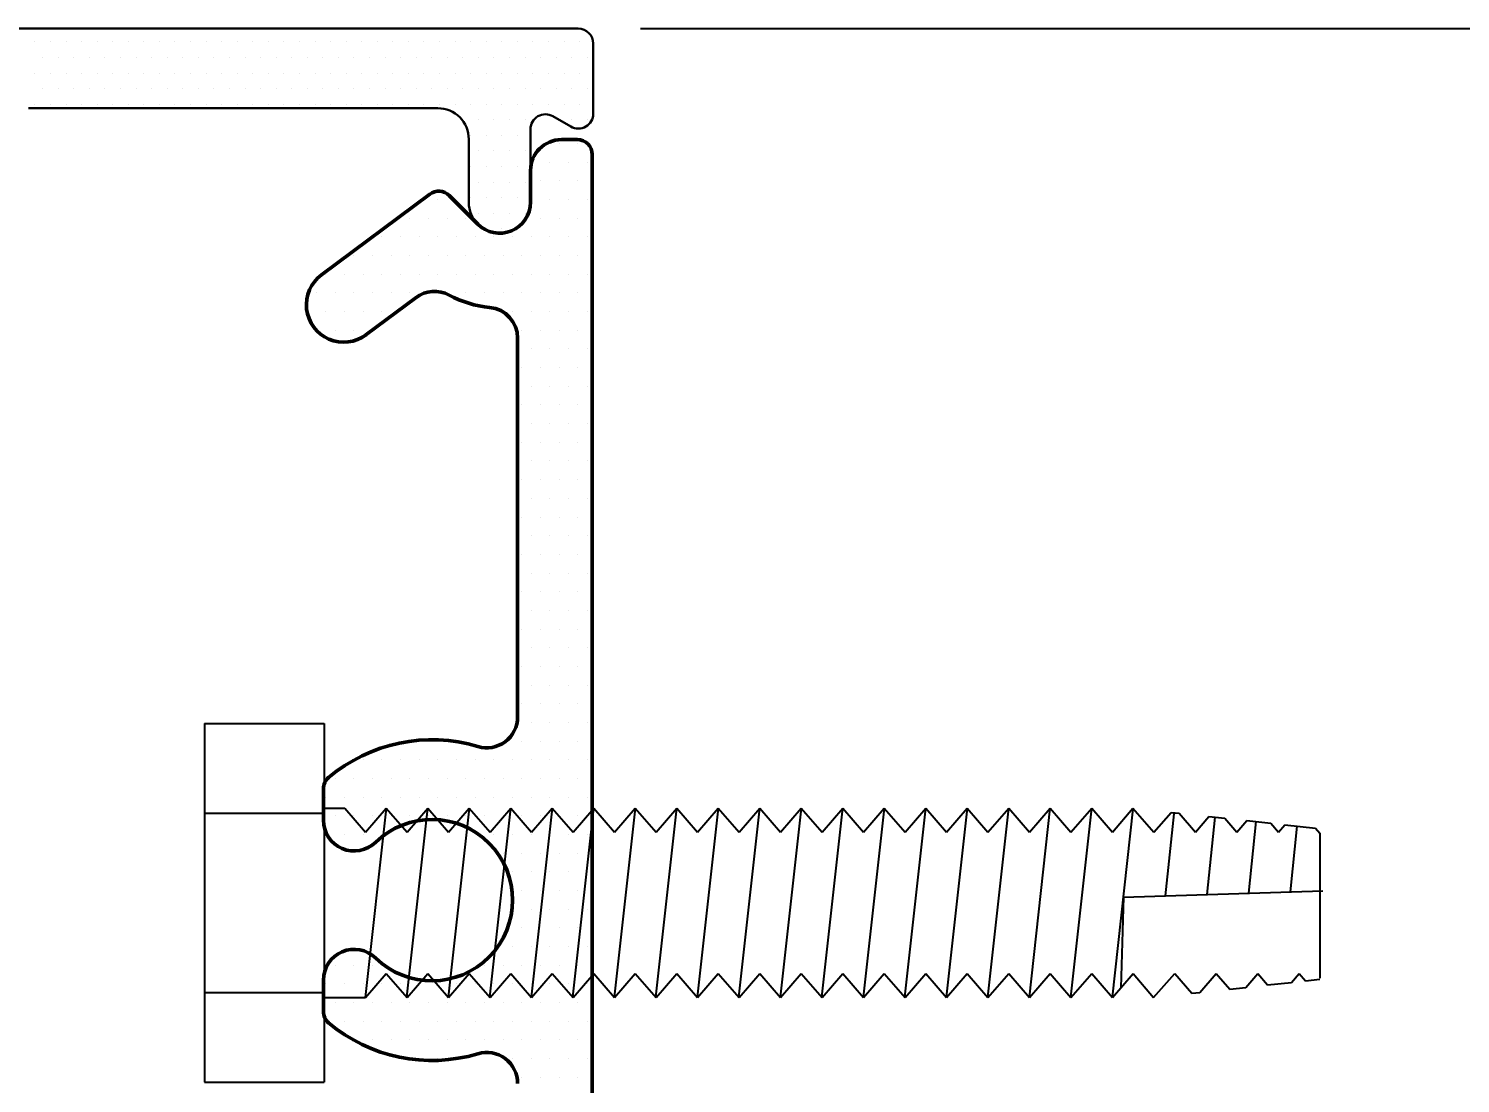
# Model space of a CAD drawing. Header units: inches. Extents: x 3.8 to 36.3, y 0.9 to 43.6.
# Drawn here: x 28.063 to 29.501, y 10.918 to 11.977 of the extents above; entities that cross this region are included whole.
import ezdxf

# ---------------------------------------------------------------- set-up
doc = ezdxf.new("R2010")
doc.units = ezdxf.units.IN
doc.header["$MEASUREMENT"] = 0
for name, color, linetype in [('R-ANNO-DIMS', 3, 'Continuous'), ('R-SWTS-DET1', 1, 'Continuous'), ('R-SWTS-PAT1', 5, 'Continuous')]:
    doc.layers.add(name, color=color, linetype=linetype)
doc.styles.add('SWTSTEXT', font='romans.shx')
doc.dimstyles.new('SWTSARCH', dxfattribs={"dimtxt": 0.25, "dimasz": 0.25, "dimexe": 0.179688, "dimexo": 0.0625, "dimgap": 0.125, "dimtad": 1, "dimtih": 1, "dimtoh": 1, "dimdec": 4, "dimzin": 4, "dimdsep": 46, "dimlunit": 4, "dimtxsty": 'SWTSTEXT', "dimcen": 0.1875, "dimdle": 0.179688, "dimclrd": 256, "dimclre": 256, "dimclrt": 256, "dimadec": 0, "dimazin": 1, "dimtfac": 1, "dimtdec": 4, "dimtofl": 0, "dimtmove": 0, "dimatfit": 3, "dimfxl": 0, "dimfrac": 2, "dimtolj": 1, "dimtzin": 4, "dimlwd": -1, "dimlwe": -1, "dimarcsym": 0})

# ---------------------------------------------------------------- blocks, each defined once
blk = doc.blocks.new('*D17')
at = {"layer": 'Defpoints', "color": 0}
for p in [(28.615, 11.9771), (30.3706, 11.9771), (28.615, 7.4771)]:
    blk.add_point(p, dxfattribs=at)
at = {"layer": 'R-ANNO-DIMS'}
for p, q in [((28.6775, 11.9771), (30.5503, 11.9771)), ((30.3706, 11.7271), (30.3706, 10.0425)), ((30.3706, 7.7271), (30.3706, 9.4116)), ((28.6775, 7.4771), (30.5503, 7.4771))]:
    blk.add_line(p, q, dxfattribs=at)
for points in [[(30.3289, 11.7271), (30.4122, 11.7271), (30.3706, 11.9771)], [(30.3289, 7.7271), (30.4122, 7.7271), (30.3706, 7.4771)]]:
    blk.add_solid(points, dxfattribs=at)
at = {"layer": 'R-ANNO-DIMS', "insert": (30.3706, 9.7271), "char_height": 0.25, "attachment_point": 5, "style": 'SWTSTEXT'}
blk.add_mtext('\\A1;4 1/2"', dxfattribs=at)

msp = doc.modelspace()

# ---------------------------------------------------------------- linework, layer by layer
at = {"layer": 'R-SWTS-DET1', "lineweight": 30}
for p, q in [((28.61501, 11.97707), (26.64505, 11.97707)), ((28.63001, 11.89168), (28.63001, 11.96207)), ((28.06304, 11.89714), (28.47401, 11.89715)), ((28.56701, 11.8027), (28.56701, 11.87609)), ((28.58951, 11.88908), (28.60751, 11.87869)), ((28.50501, 11.86615), (28.50501, 11.8027))]:
    msp.add_line(p, q, dxfattribs=at)
at = {"layer": 'R-SWTS-DET1', "lineweight": 50}
for p, q in [((28.59801, 11.86566), (28.61401, 11.86566)), ((28.62901, 11.85066), (28.62901, 9.7423)), ((28.56701, 11.8027), (28.56701, 11.83466)), ((28.35702, 11.72989), (28.46581, 11.81091)), ((28.48538, 11.80949), (28.51409, 11.78078)), ((28.45206, 11.70719), (28.40181, 11.66975)), ((28.55401, 11.28602), (28.55401, 11.66632)), ((28.35898, 11.18244), (28.35898, 11.21378)), ((28.35898, 10.99036), (28.35898, 11.0217))]:
    msp.add_line(p, q, dxfattribs=at)
at = {"layer": 'R-SWTS-DET1'}
for p, q in [((28.23972, 11.27954), (28.23972, 10.91927)), ((28.23972, 11.27954), (28.35972, 11.27954)), ((28.35972, 11.27954), (28.35972, 10.91927)), ((28.23972, 11.18947), (28.35972, 11.18947)), ((28.35972, 11.19441), (28.38055, 11.19441)), ((28.38055, 11.19441), (28.40139, 11.17041)), ((28.40128, 11.00441), (28.42232, 11.19429)), ((28.40139, 11.17041), (28.42222, 11.19441)), ((28.42222, 11.19441), (28.44305, 11.17041)), ((28.44296, 11.00452), (28.46399, 11.19429)), ((28.44305, 11.17041), (28.46389, 11.19441)), ((28.46389, 11.19441), (28.48472, 11.17041)), ((28.48462, 11.00452), (28.50565, 11.19429)), ((28.48472, 11.17041), (28.50555, 11.19441)), ((28.50555, 11.19441), (28.52639, 11.17041)), ((28.52629, 11.00452), (28.54732, 11.19429)), ((28.52639, 11.17041), (28.54722, 11.19441)), ((28.54722, 11.19441), (28.56806, 11.17041)), ((28.56796, 11.00452), (28.58899, 11.19429)), ((28.56806, 11.17041), (28.58889, 11.19441)), ((28.58889, 11.19441), (28.60972, 11.17041)), ((28.60962, 11.00452), (28.63065, 11.19429)), ((28.60972, 11.17041), (28.63056, 11.19441)), ((28.63056, 11.19441), (28.65139, 11.17041)), ((28.65129, 11.00452), (28.67232, 11.19429)), ((28.65139, 11.17041), (28.67222, 11.19441)), ((28.67222, 11.19441), (28.69306, 11.17041)), ((28.69296, 11.00452), (28.71399, 11.19429)), ((28.69306, 11.17041), (28.71389, 11.19441)), ((28.71389, 11.19441), (28.73472, 11.17041)), ((28.73462, 11.00452), (28.75565, 11.19429)), ((28.73472, 11.17041), (28.75556, 11.19441)), ((28.75556, 11.19441), (28.77639, 11.17041)), ((28.77629, 11.00452), (28.79732, 11.19429)), ((28.77639, 11.17041), (28.79722, 11.19441)), ((28.79722, 11.19441), (28.81806, 11.17041)), ((28.81796, 11.00452), (28.83899, 11.19429)), ((28.81806, 11.17041), (28.83889, 11.19441)), ((28.83889, 11.19441), (28.85972, 11.17041)), ((28.85963, 11.00452), (28.88066, 11.19429)), ((28.85972, 11.17041), (28.88056, 11.19441)), ((28.88056, 11.19441), (28.90139, 11.17041)), ((28.90129, 11.00452), (28.92232, 11.19429)), ((28.90139, 11.17041), (28.92222, 11.19441)), ((28.92222, 11.19441), (28.94306, 11.17041)), ((28.94296, 11.00452), (28.96399, 11.19429)), ((28.94306, 11.17041), (28.96389, 11.19441)), ((28.96389, 11.19441), (28.98473, 11.17041)), ((28.98463, 11.00452), (29.00566, 11.19429)), ((28.98473, 11.17041), (29.00556, 11.19441)), ((29.00556, 11.19441), (29.02639, 11.17041)), ((29.02629, 11.00452), (29.04732, 11.19429)), ((29.02639, 11.17041), (29.04723, 11.19441)), ((29.04723, 11.19441), (29.06806, 11.17041)), ((29.06796, 11.00452), (29.08899, 11.19429)), ((29.06806, 11.17041), (29.08889, 11.19441)), ((29.08889, 11.19441), (29.10973, 11.17041)), ((29.10963, 11.00452), (29.13066, 11.19429)), ((29.10973, 11.17041), (29.13056, 11.19441)), ((29.13056, 11.19441), (29.15139, 11.17041)), ((29.15129, 11.00452), (29.17227, 11.19379)), ((29.15139, 11.17041), (29.17172, 11.19441)), ((29.17172, 11.19441), (29.19306, 11.17041)), ((29.19306, 11.17041), (29.21025, 11.19021)), ((29.20455, 11.10628), (29.21339, 11.18886)), ((29.21025, 11.19021), (29.2183, 11.18933)), ((29.2183, 11.18933), (29.23473, 11.17041)), ((29.23473, 11.17041), (29.24831, 11.18606)), ((29.24637, 11.10763), (29.25467, 11.18536)), ((29.24831, 11.18606), (29.26433, 11.18431)), ((29.26433, 11.18431), (29.27639, 11.17041)), ((29.27639, 11.17041), (29.28637, 11.1819)), ((29.28637, 11.1819), (29.31035, 11.17929)), ((29.28819, 11.10899), (29.29583, 11.18087)), ((29.31035, 11.17929), (29.31806, 11.17041)), ((29.31806, 11.17041), (29.32444, 11.17775)), ((29.32444, 11.17775), (29.35541, 11.17438)), ((29.33, 11.11034), (29.337, 11.17638)), ((29.35541, 11.17438), (29.35972, 11.16941)), ((29.35972, 11.16941), (29.35972, 11.02364)), ((29.16247, 11.10492), (29.15969, 11.01396)), ((29.16247, 11.10492), (29.36247, 11.11139)), ((28.40139, 11.00441), (28.42222, 11.02841)), ((28.42222, 11.02841), (28.44305, 11.00441)), ((28.44305, 11.00441), (28.46389, 11.02841)), ((28.46389, 11.02841), (28.48472, 11.00441)), ((28.48472, 11.00441), (28.50555, 11.02841)), ((28.50555, 11.02841), (28.52639, 11.00441)), ((28.52639, 11.00441), (28.54722, 11.02841)), ((28.54722, 11.02841), (28.56806, 11.00441)), ((28.56806, 11.00441), (28.58889, 11.02841)), ((28.58889, 11.02841), (28.60972, 11.00441)), ((28.60972, 11.00441), (28.63056, 11.02841)), ((28.63056, 11.02841), (28.65139, 11.00441)), ((28.65139, 11.00441), (28.67222, 11.02841)), ((28.67222, 11.02841), (28.69306, 11.00441)), ((28.69306, 11.00441), (28.71389, 11.02841)), ((28.71389, 11.02841), (28.73472, 11.00441)), ((28.73472, 11.00441), (28.75556, 11.02841)), ((28.75556, 11.02841), (28.77639, 11.00441)), ((28.77639, 11.00441), (28.79722, 11.02841)), ((28.79722, 11.02841), (28.81806, 11.00441)), ((28.81806, 11.00441), (28.83889, 11.02841)), ((28.83889, 11.02841), (28.85972, 11.00441)), ((28.85972, 11.00441), (28.88056, 11.02841)), ((28.88056, 11.02841), (28.90139, 11.00441)), ((28.90139, 11.00441), (28.92222, 11.02841)), ((28.92222, 11.02841), (28.94306, 11.00441)), ((28.94306, 11.00441), (28.96389, 11.02841)), ((28.96389, 11.02841), (28.98473, 11.00441)), ((28.98473, 11.00441), (29.00556, 11.02841)), ((29.00556, 11.02841), (29.02639, 11.00441)), ((29.02639, 11.00441), (29.04723, 11.02841)), ((29.04723, 11.02841), (29.06806, 11.00441)), ((29.06806, 11.00441), (29.08889, 11.02841)), ((29.08889, 11.02841), (29.10973, 11.00441)), ((29.10973, 11.00441), (29.13056, 11.02841)), ((29.13056, 11.02841), (29.15139, 11.00441)), ((29.15139, 11.00441), (29.17223, 11.02841)), ((29.17223, 11.02841), (29.19255, 11.00441)), ((29.19255, 11.00441), (29.21389, 11.02841)), ((29.21389, 11.02841), (29.23108, 11.00861)), ((29.23914, 11.00949), (29.25556, 11.02841)), ((29.25556, 11.02841), (29.26914, 11.01276)), ((29.28516, 11.01451), (29.29723, 11.02841)), ((29.29723, 11.02841), (29.30721, 11.01691)), ((29.33118, 11.01952), (29.33889, 11.02841)), ((29.33889, 11.02841), (29.34527, 11.02106)), ((29.26914, 11.01276), (29.28516, 11.01451)), ((29.30721, 11.01691), (29.33118, 11.01952)), ((29.34527, 11.02106), (29.35972, 11.02264)), ((28.23972, 11.00934), (28.35972, 11.00934)), ((28.35972, 11.00441), (28.40139, 11.00441)), ((29.23108, 11.00861), (29.23914, 11.00949)), ((28.23972, 10.91927), (28.35972, 10.91927))]:
    msp.add_line(p, q, dxfattribs=at)
at = {"layer": 'R-SWTS-DET1', "lineweight": 30}
for centre, radius, start, end in [((28.61501, 11.96207), 0.015, 0, 90), ((28.47401, 11.86615), 0.031, 0, 90.00035), ((28.58201, 11.87609), 0.015, 60, 180), ((28.61501, 11.89168), 0.015, 240, 360), ((28.53601, 11.8027), 0.031, 180, 0)]:
    msp.add_arc(centre, radius, start, end, dxfattribs=at)
at = {"layer": 'R-SWTS-DET1', "lineweight": 50}
for centre, radius, start, end in [((28.59808, 11.83459), 0.03107, 90.12822, 179.87178), ((28.61401, 11.85066), 0.015, 0, 90), ((28.47477, 11.79888), 0.015, 45, 126.67633), ((28.53601, 11.8027), 0.031, 225, 0), ((28.37941, 11.69982), 0.0375, 126.66424, 306.68843), ((28.47058, 11.68233), 0.031, 61.47363, 126.68843), ((28.53601, 11.8027), 0.106, 241.47363, 264.55498), ((28.52301, 11.66632), 0.031, 360, 84.55498), ((28.52301, 11.28602), 0.031, 253.34504, 0), ((28.46798, 11.10207), 0.161, 73.34504, 130.07843), ((28.37398, 11.21378), 0.015, 130.07843, 180), ((28.38998, 11.18244), 0.031, 180, 314.14117), ((28.46798, 11.10207), 0.081, 225.85883, 134.14117), ((28.38998, 11.0217), 0.031, 45.85883, 180), ((28.37398, 10.99036), 0.015, 180, 229.92157), ((28.46798, 11.10207), 0.161, 229.92157, 286.65496), ((28.52301, 10.91813), 0.031, 0, 106.65496)]:
    msp.add_arc(centre, radius, start, end, dxfattribs=at)
at = {"layer": 'R-SWTS-PAT1'}
for p, q in [((28.06939, 11.96371), (28.06939, 11.96371)), ((28.08501, 11.96371), (28.08501, 11.96371)), ((28.10064, 11.96371), (28.10064, 11.96371)), ((28.11626, 11.96371), (28.11626, 11.96371)), ((28.13189, 11.96371), (28.13189, 11.96371)), ((28.14751, 11.96371), (28.14751, 11.96371)), ((28.16314, 11.96371), (28.16314, 11.96371)), ((28.17876, 11.96371), (28.17876, 11.96371)), ((28.19439, 11.96371), (28.19439, 11.96371)), ((28.21001, 11.96371), (28.21001, 11.96371)), ((28.22564, 11.96371), (28.22564, 11.96371)), ((28.24126, 11.96371), (28.24126, 11.96371)), ((28.25689, 11.96371), (28.25689, 11.96371)), ((28.27251, 11.96371), (28.27251, 11.96371)), ((28.28814, 11.96371), (28.28814, 11.96371)), ((28.30376, 11.96371), (28.30376, 11.96371)), ((28.31939, 11.96371), (28.31939, 11.96371)), ((28.33501, 11.96371), (28.33501, 11.96371)), ((28.35064, 11.96371), (28.35064, 11.96371)), ((28.36626, 11.96371), (28.36626, 11.96371)), ((28.38189, 11.96371), (28.38189, 11.96371)), ((28.39751, 11.96371), (28.39751, 11.96371)), ((28.41314, 11.96371), (28.41314, 11.96371)), ((28.42876, 11.96371), (28.42876, 11.96371)), ((28.44439, 11.96371), (28.44439, 11.96371)), ((28.46001, 11.96371), (28.46001, 11.96371)), ((28.47564, 11.96371), (28.47564, 11.96371)), ((28.49126, 11.96371), (28.49126, 11.96371)), ((28.50689, 11.96371), (28.50689, 11.96371)), ((28.52251, 11.96371), (28.52251, 11.96371)), ((28.53814, 11.96371), (28.53814, 11.96371)), ((28.55376, 11.96371), (28.55376, 11.96371)), ((28.56939, 11.96371), (28.56939, 11.96371)), ((28.58501, 11.96371), (28.58501, 11.96371)), ((28.60064, 11.96371), (28.60064, 11.96371)), ((28.61626, 11.96371), (28.61626, 11.96371)), ((28.0772, 11.94808), (28.0772, 11.94808)), ((28.09282, 11.94808), (28.09282, 11.94808)), ((28.10845, 11.94808), (28.10845, 11.94808)), ((28.12407, 11.94808), (28.12407, 11.94808)), ((28.1397, 11.94808), (28.1397, 11.94808)), ((28.15532, 11.94808), (28.15532, 11.94808)), ((28.17095, 11.94808), (28.17095, 11.94808)), ((28.18657, 11.94808), (28.18657, 11.94808)), ((28.2022, 11.94808), (28.2022, 11.94808)), ((28.21782, 11.94808), (28.21782, 11.94808)), ((28.23345, 11.94808), (28.23345, 11.94808)), ((28.24907, 11.94808), (28.24907, 11.94808)), ((28.2647, 11.94808), (28.2647, 11.94808)), ((28.28032, 11.94808), (28.28032, 11.94808)), ((28.29595, 11.94808), (28.29595, 11.94808)), ((28.31157, 11.94808), (28.31157, 11.94808)), ((28.3272, 11.94808), (28.3272, 11.94808)), ((28.34282, 11.94808), (28.34282, 11.94808)), ((28.35845, 11.94808), (28.35845, 11.94808)), ((28.37407, 11.94808), (28.37407, 11.94808)), ((28.3897, 11.94808), (28.3897, 11.94808)), ((28.40532, 11.94808), (28.40532, 11.94808)), ((28.42095, 11.94808), (28.42095, 11.94808)), ((28.43657, 11.94808), (28.43657, 11.94808)), ((28.4522, 11.94808), (28.4522, 11.94808)), ((28.46782, 11.94808), (28.46782, 11.94808)), ((28.48345, 11.94808), (28.48345, 11.94808)), ((28.49907, 11.94808), (28.49907, 11.94808)), ((28.5147, 11.94808), (28.5147, 11.94808)), ((28.53032, 11.94808), (28.53032, 11.94808)), ((28.54595, 11.94808), (28.54595, 11.94808)), ((28.56157, 11.94808), (28.56157, 11.94808)), ((28.5772, 11.94808), (28.5772, 11.94808)), ((28.59282, 11.94808), (28.59282, 11.94808)), ((28.60845, 11.94808), (28.60845, 11.94808)), ((28.62407, 11.94808), (28.62407, 11.94808)), ((28.06939, 11.93246), (28.06939, 11.93246)), ((28.08501, 11.93246), (28.08501, 11.93246)), ((28.10064, 11.93246), (28.10064, 11.93246)), ((28.11626, 11.93246), (28.11626, 11.93246)), ((28.13189, 11.93246), (28.13189, 11.93246)), ((28.14751, 11.93246), (28.14751, 11.93246)), ((28.16314, 11.93246), (28.16314, 11.93246)), ((28.17876, 11.93246), (28.17876, 11.93246)), ((28.19439, 11.93246), (28.19439, 11.93246)), ((28.21001, 11.93246), (28.21001, 11.93246)), ((28.22564, 11.93246), (28.22564, 11.93246)), ((28.24126, 11.93246), (28.24126, 11.93246)), ((28.25689, 11.93246), (28.25689, 11.93246)), ((28.27251, 11.93246), (28.27251, 11.93246)), ((28.28814, 11.93246), (28.28814, 11.93246)), ((28.30376, 11.93246), (28.30376, 11.93246)), ((28.31939, 11.93246), (28.31939, 11.93246)), ((28.33501, 11.93246), (28.33501, 11.93246)), ((28.35064, 11.93246), (28.35064, 11.93246)), ((28.36626, 11.93246), (28.36626, 11.93246)), ((28.38189, 11.93246), (28.38189, 11.93246)), ((28.39751, 11.93246), (28.39751, 11.93246)), ((28.41314, 11.93246), (28.41314, 11.93246)), ((28.42876, 11.93246), (28.42876, 11.93246)), ((28.44439, 11.93246), (28.44439, 11.93246)), ((28.46001, 11.93246), (28.46001, 11.93246)), ((28.47564, 11.93246), (28.47564, 11.93246)), ((28.49126, 11.93246), (28.49126, 11.93246)), ((28.50689, 11.93246), (28.50689, 11.93246)), ((28.52251, 11.93246), (28.52251, 11.93246)), ((28.53814, 11.93246), (28.53814, 11.93246)), ((28.55376, 11.93246), (28.55376, 11.93246)), ((28.56939, 11.93246), (28.56939, 11.93246)), ((28.58501, 11.93246), (28.58501, 11.93246)), ((28.60064, 11.93246), (28.60064, 11.93246)), ((28.61626, 11.93246), (28.61626, 11.93246)), ((28.0772, 11.91683), (28.0772, 11.91683)), ((28.09282, 11.91683), (28.09282, 11.91683)), ((28.10845, 11.91683), (28.10845, 11.91683)), ((28.12407, 11.91683), (28.12407, 11.91683)), ((28.1397, 11.91683), (28.1397, 11.91683)), ((28.15532, 11.91683), (28.15532, 11.91683)), ((28.17095, 11.91683), (28.17095, 11.91683)), ((28.18657, 11.91683), (28.18657, 11.91683)), ((28.2022, 11.91683), (28.2022, 11.91683)), ((28.21782, 11.91683), (28.21782, 11.91683)), ((28.23345, 11.91683), (28.23345, 11.91683)), ((28.24907, 11.91683), (28.24907, 11.91683)), ((28.2647, 11.91683), (28.2647, 11.91683)), ((28.28032, 11.91683), (28.28032, 11.91683)), ((28.29595, 11.91683), (28.29595, 11.91683)), ((28.31157, 11.91683), (28.31157, 11.91683)), ((28.3272, 11.91683), (28.3272, 11.91683)), ((28.34282, 11.91683), (28.34282, 11.91683)), ((28.35845, 11.91683), (28.35845, 11.91683)), ((28.37407, 11.91683), (28.37407, 11.91683)), ((28.3897, 11.91683), (28.3897, 11.91683)), ((28.40532, 11.91683), (28.40532, 11.91683)), ((28.42095, 11.91683), (28.42095, 11.91683)), ((28.43657, 11.91683), (28.43657, 11.91683)), ((28.4522, 11.91683), (28.4522, 11.91683)), ((28.46782, 11.91683), (28.46782, 11.91683)), ((28.48345, 11.91683), (28.48345, 11.91683)), ((28.49907, 11.91683), (28.49907, 11.91683)), ((28.5147, 11.91683), (28.5147, 11.91683)), ((28.53032, 11.91683), (28.53032, 11.91683)), ((28.54595, 11.91683), (28.54595, 11.91683)), ((28.56157, 11.91683), (28.56157, 11.91683)), ((28.5772, 11.91683), (28.5772, 11.91683)), ((28.59282, 11.91683), (28.59282, 11.91683)), ((28.60845, 11.91683), (28.60845, 11.91683)), ((28.62407, 11.91683), (28.62407, 11.91683)), ((28.06939, 11.90121), (28.06939, 11.90121)), ((28.08501, 11.90121), (28.08501, 11.90121)), ((28.10064, 11.90121), (28.10064, 11.90121)), ((28.11626, 11.90121), (28.11626, 11.90121)), ((28.13189, 11.90121), (28.13189, 11.90121)), ((28.14751, 11.90121), (28.14751, 11.90121)), ((28.16314, 11.90121), (28.16314, 11.90121)), ((28.17876, 11.90121), (28.17876, 11.90121)), ((28.19439, 11.90121), (28.19439, 11.90121)), ((28.21001, 11.90121), (28.21001, 11.90121)), ((28.22564, 11.90121), (28.22564, 11.90121)), ((28.24126, 11.90121), (28.24126, 11.90121)), ((28.25689, 11.90121), (28.25689, 11.90121)), ((28.27251, 11.90121), (28.27251, 11.90121)), ((28.28814, 11.90121), (28.28814, 11.90121)), ((28.30376, 11.90121), (28.30376, 11.90121)), ((28.31939, 11.90121), (28.31939, 11.90121)), ((28.33501, 11.90121), (28.33501, 11.90121)), ((28.35064, 11.90121), (28.35064, 11.90121)), ((28.36626, 11.90121), (28.36626, 11.90121)), ((28.38189, 11.90121), (28.38189, 11.90121)), ((28.39751, 11.90121), (28.39751, 11.90121)), ((28.41314, 11.90121), (28.41314, 11.90121)), ((28.42876, 11.90121), (28.42876, 11.90121)), ((28.44439, 11.90121), (28.44439, 11.90121)), ((28.46001, 11.90121), (28.46001, 11.90121)), ((28.47564, 11.90121), (28.47564, 11.90121)), ((28.49126, 11.90121), (28.49126, 11.90121)), ((28.50689, 11.90121), (28.50689, 11.90121)), ((28.52251, 11.90121), (28.52251, 11.90121)), ((28.53814, 11.90121), (28.53814, 11.90121)), ((28.55376, 11.90121), (28.55376, 11.90121)), ((28.56939, 11.90121), (28.56939, 11.90121)), ((28.58501, 11.90121), (28.58501, 11.90121)), ((28.60064, 11.90121), (28.60064, 11.90121)), ((28.61626, 11.90121), (28.61626, 11.90121)), ((28.49907, 11.88558), (28.49907, 11.88558)), ((28.5147, 11.88558), (28.5147, 11.88558)), ((28.53032, 11.88558), (28.53032, 11.88558)), ((28.54595, 11.88558), (28.54595, 11.88558)), ((28.56157, 11.88558), (28.56157, 11.88558)), ((28.60845, 11.88558), (28.60845, 11.88558)), ((28.62407, 11.88558), (28.62407, 11.88558)), ((28.50689, 11.86996), (28.50689, 11.86996)), ((28.52251, 11.86996), (28.52251, 11.86996)), ((28.53814, 11.86996), (28.53814, 11.86996)), ((28.55376, 11.86996), (28.55376, 11.86996)), ((28.59572, 11.86174), (28.59572, 11.86174)), ((28.61447, 11.86174), (28.61447, 11.86174)), ((28.5147, 11.85433), (28.5147, 11.85433)), ((28.53032, 11.85433), (28.53032, 11.85433)), ((28.54595, 11.85433), (28.54595, 11.85433)), ((28.56157, 11.85433), (28.56157, 11.85433)), ((28.50689, 11.83871), (28.50689, 11.83871)), ((28.52251, 11.83871), (28.52251, 11.83871)), ((28.53814, 11.83871), (28.53814, 11.83871)), ((28.55376, 11.83871), (28.55376, 11.83871)), ((28.58634, 11.84299), (28.58634, 11.84299)), ((28.60509, 11.84299), (28.60509, 11.84299)), ((28.62384, 11.84299), (28.62384, 11.84299)), ((28.5147, 11.82308), (28.5147, 11.82308)), ((28.53032, 11.82308), (28.53032, 11.82308)), ((28.54595, 11.82308), (28.54595, 11.82308)), ((28.56157, 11.82308), (28.56157, 11.82308)), ((28.57697, 11.82424), (28.57697, 11.82424)), ((28.59572, 11.82424), (28.59572, 11.82424)), ((28.61447, 11.82424), (28.61447, 11.82424)), ((28.47384, 11.80549), (28.47384, 11.80549)), ((28.50689, 11.80746), (28.50689, 11.80746)), ((28.52251, 11.80746), (28.52251, 11.80746)), ((28.53814, 11.80746), (28.53814, 11.80746)), ((28.55376, 11.80746), (28.55376, 11.80746)), ((28.56759, 11.80549), (28.56759, 11.80549)), ((28.58634, 11.80549), (28.58634, 11.80549)), ((28.60509, 11.80549), (28.60509, 11.80549)), ((28.62384, 11.80549), (28.62384, 11.80549)), ((28.5147, 11.79183), (28.5147, 11.79183)), ((28.53032, 11.79183), (28.53032, 11.79183)), ((28.54595, 11.79183), (28.54595, 11.79183)), ((28.56157, 11.79183), (28.56157, 11.79183)), ((28.44572, 11.78674), (28.44572, 11.78674)), ((28.46447, 11.78674), (28.46447, 11.78674)), ((28.48322, 11.78674), (28.48322, 11.78674)), ((28.50197, 11.78674), (28.50197, 11.78674)), ((28.52251, 11.77621), (28.52251, 11.77621)), ((28.53814, 11.77621), (28.53814, 11.77621)), ((28.57697, 11.78674), (28.57697, 11.78674)), ((28.59572, 11.78674), (28.59572, 11.78674)), ((28.61447, 11.78674), (28.61447, 11.78674)), ((28.41759, 11.76799), (28.41759, 11.76799)), ((28.43634, 11.76799), (28.43634, 11.76799)), ((28.45509, 11.76799), (28.45509, 11.76799)), ((28.47384, 11.76799), (28.47384, 11.76799)), ((28.49259, 11.76799), (28.49259, 11.76799)), ((28.51134, 11.76799), (28.51134, 11.76799)), ((28.53009, 11.76799), (28.53009, 11.76799)), ((28.54884, 11.76799), (28.54884, 11.76799)), ((28.56759, 11.76799), (28.56759, 11.76799)), ((28.58634, 11.76799), (28.58634, 11.76799)), ((28.60509, 11.76799), (28.60509, 11.76799)), ((28.62384, 11.76799), (28.62384, 11.76799)), ((28.38947, 11.74924), (28.38947, 11.74924)), ((28.40822, 11.74924), (28.40822, 11.74924)), ((28.42697, 11.74924), (28.42697, 11.74924)), ((28.44572, 11.74924), (28.44572, 11.74924)), ((28.46447, 11.74924), (28.46447, 11.74924)), ((28.48322, 11.74924), (28.48322, 11.74924)), ((28.50197, 11.74924), (28.50197, 11.74924)), ((28.52072, 11.74924), (28.52072, 11.74924)), ((28.53947, 11.74924), (28.53947, 11.74924)), ((28.55822, 11.74924), (28.55822, 11.74924)), ((28.57697, 11.74924), (28.57697, 11.74924)), ((28.59572, 11.74924), (28.59572, 11.74924)), ((28.61447, 11.74924), (28.61447, 11.74924)), ((28.36134, 11.73049), (28.36134, 11.73049)), ((28.38009, 11.73049), (28.38009, 11.73049)), ((28.39884, 11.73049), (28.39884, 11.73049)), ((28.41759, 11.73049), (28.41759, 11.73049)), ((28.43634, 11.73049), (28.43634, 11.73049)), ((28.45509, 11.73049), (28.45509, 11.73049)), ((28.47384, 11.73049), (28.47384, 11.73049)), ((28.49259, 11.73049), (28.49259, 11.73049)), ((28.51134, 11.73049), (28.51134, 11.73049)), ((28.53009, 11.73049), (28.53009, 11.73049)), ((28.54884, 11.73049), (28.54884, 11.73049)), ((28.56759, 11.73049), (28.56759, 11.73049)), ((28.58634, 11.73049), (28.58634, 11.73049)), ((28.60509, 11.73049), (28.60509, 11.73049)), ((28.62384, 11.73049), (28.62384, 11.73049)), ((28.35197, 11.71174), (28.35197, 11.71174)), ((28.37072, 11.71174), (28.37072, 11.71174)), ((28.38947, 11.71174), (28.38947, 11.71174)), ((28.40822, 11.71174), (28.40822, 11.71174)), ((28.42697, 11.71174), (28.42697, 11.71174)), ((28.44572, 11.71174), (28.44572, 11.71174)), ((28.48322, 11.71174), (28.48322, 11.71174)), ((28.50197, 11.71174), (28.50197, 11.71174)), ((28.52072, 11.71174), (28.52072, 11.71174)), ((28.53947, 11.71174), (28.53947, 11.71174)), ((28.55822, 11.71174), (28.55822, 11.71174)), ((28.57697, 11.71174), (28.57697, 11.71174)), ((28.59572, 11.71174), (28.59572, 11.71174)), ((28.61447, 11.71174), (28.61447, 11.71174)), ((28.34259, 11.69299), (28.34259, 11.69299)), ((28.36134, 11.69299), (28.36134, 11.69299)), ((28.38009, 11.69299), (28.38009, 11.69299)), ((28.39884, 11.69299), (28.39884, 11.69299)), ((28.41759, 11.69299), (28.41759, 11.69299)), ((28.54884, 11.69299), (28.54884, 11.69299)), ((28.56759, 11.69299), (28.56759, 11.69299)), ((28.58634, 11.69299), (28.58634, 11.69299)), ((28.60509, 11.69299), (28.60509, 11.69299)), ((28.62384, 11.69299), (28.62384, 11.69299)), ((28.37072, 11.67424), (28.37072, 11.67424)), ((28.38947, 11.67424), (28.38947, 11.67424)), ((28.55822, 11.67424), (28.55822, 11.67424)), ((28.57697, 11.67424), (28.57697, 11.67424)), ((28.59572, 11.67424), (28.59572, 11.67424)), ((28.61447, 11.67424), (28.61447, 11.67424)), ((28.56759, 11.65549), (28.56759, 11.65549)), ((28.58634, 11.65549), (28.58634, 11.65549)), ((28.60509, 11.65549), (28.60509, 11.65549)), ((28.62384, 11.65549), (28.62384, 11.65549)), ((28.55822, 11.63674), (28.55822, 11.63674)), ((28.57697, 11.63674), (28.57697, 11.63674)), ((28.59572, 11.63674), (28.59572, 11.63674)), ((28.61447, 11.63674), (28.61447, 11.63674)), ((28.56759, 11.61799), (28.56759, 11.61799)), ((28.58634, 11.61799), (28.58634, 11.61799)), ((28.60509, 11.61799), (28.60509, 11.61799)), ((28.62384, 11.61799), (28.62384, 11.61799)), ((28.55822, 11.59924), (28.55822, 11.59924)), ((28.57697, 11.59924), (28.57697, 11.59924)), ((28.59572, 11.59924), (28.59572, 11.59924)), ((28.61447, 11.59924), (28.61447, 11.59924)), ((28.56759, 11.58049), (28.56759, 11.58049)), ((28.58634, 11.58049), (28.58634, 11.58049)), ((28.60509, 11.58049), (28.60509, 11.58049)), ((28.62384, 11.58049), (28.62384, 11.58049)), ((28.55822, 11.56174), (28.55822, 11.56174)), ((28.57697, 11.56174), (28.57697, 11.56174)), ((28.59572, 11.56174), (28.59572, 11.56174)), ((28.61447, 11.56174), (28.61447, 11.56174)), ((28.56759, 11.54299), (28.56759, 11.54299)), ((28.58634, 11.54299), (28.58634, 11.54299)), ((28.60509, 11.54299), (28.60509, 11.54299)), ((28.62384, 11.54299), (28.62384, 11.54299)), ((28.55822, 11.52424), (28.55822, 11.52424)), ((28.57697, 11.52424), (28.57697, 11.52424)), ((28.59572, 11.52424), (28.59572, 11.52424)), ((28.61447, 11.52424), (28.61447, 11.52424)), ((28.56759, 11.50549), (28.56759, 11.50549)), ((28.58634, 11.50549), (28.58634, 11.50549)), ((28.60509, 11.50549), (28.60509, 11.50549)), ((28.62384, 11.50549), (28.62384, 11.50549)), ((28.55822, 11.48674), (28.55822, 11.48674)), ((28.57697, 11.48674), (28.57697, 11.48674)), ((28.59572, 11.48674), (28.59572, 11.48674)), ((28.61447, 11.48674), (28.61447, 11.48674)), ((28.56759, 11.46799), (28.56759, 11.46799)), ((28.58634, 11.46799), (28.58634, 11.46799)), ((28.60509, 11.46799), (28.60509, 11.46799)), ((28.62384, 11.46799), (28.62384, 11.46799)), ((28.55822, 11.44924), (28.55822, 11.44924)), ((28.57697, 11.44924), (28.57697, 11.44924)), ((28.59572, 11.44924), (28.59572, 11.44924)), ((28.61447, 11.44924), (28.61447, 11.44924)), ((28.56759, 11.43049), (28.56759, 11.43049)), ((28.58634, 11.43049), (28.58634, 11.43049)), ((28.60509, 11.43049), (28.60509, 11.43049)), ((28.62384, 11.43049), (28.62384, 11.43049)), ((28.55822, 11.41174), (28.55822, 11.41174)), ((28.57697, 11.41174), (28.57697, 11.41174)), ((28.59572, 11.41174), (28.59572, 11.41174)), ((28.61447, 11.41174), (28.61447, 11.41174)), ((28.56759, 11.39299), (28.56759, 11.39299)), ((28.58634, 11.39299), (28.58634, 11.39299)), ((28.60509, 11.39299), (28.60509, 11.39299)), ((28.62384, 11.39299), (28.62384, 11.39299)), ((28.55822, 11.37424), (28.55822, 11.37424)), ((28.57697, 11.37424), (28.57697, 11.37424)), ((28.59572, 11.37424), (28.59572, 11.37424)), ((28.61447, 11.37424), (28.61447, 11.37424)), ((28.56759, 11.35549), (28.56759, 11.35549)), ((28.58634, 11.35549), (28.58634, 11.35549)), ((28.60509, 11.35549), (28.60509, 11.35549)), ((28.62384, 11.35549), (28.62384, 11.35549)), ((28.55822, 11.33674), (28.55822, 11.33674)), ((28.57697, 11.33674), (28.57697, 11.33674)), ((28.59572, 11.33674), (28.59572, 11.33674)), ((28.61447, 11.33674), (28.61447, 11.33674)), ((28.56759, 11.31799), (28.56759, 11.31799)), ((28.58634, 11.31799), (28.58634, 11.31799)), ((28.60509, 11.31799), (28.60509, 11.31799)), ((28.62384, 11.31799), (28.62384, 11.31799)), ((28.55822, 11.29924), (28.55822, 11.29924)), ((28.57697, 11.29924), (28.57697, 11.29924)), ((28.59572, 11.29924), (28.59572, 11.29924)), ((28.61447, 11.29924), (28.61447, 11.29924)), ((28.56759, 11.28049), (28.56759, 11.28049)), ((28.58634, 11.28049), (28.58634, 11.28049)), ((28.60509, 11.28049), (28.60509, 11.28049)), ((28.62384, 11.28049), (28.62384, 11.28049)), ((28.46447, 11.26174), (28.46447, 11.26174)), ((28.48322, 11.26174), (28.48322, 11.26174)), ((28.55822, 11.26174), (28.55822, 11.26174)), ((28.57697, 11.26174), (28.57697, 11.26174)), ((28.59572, 11.26174), (28.59572, 11.26174)), ((28.61447, 11.26174), (28.61447, 11.26174)), ((28.39884, 11.24299), (28.39884, 11.24299)), ((28.41759, 11.24299), (28.41759, 11.24299)), ((28.43634, 11.24299), (28.43634, 11.24299)), ((28.45509, 11.24299), (28.45509, 11.24299)), ((28.47384, 11.24299), (28.47384, 11.24299)), ((28.49259, 11.24299), (28.49259, 11.24299)), ((28.51134, 11.24299), (28.51134, 11.24299)), ((28.53009, 11.24299), (28.53009, 11.24299)), ((28.54884, 11.24299), (28.54884, 11.24299)), ((28.56759, 11.24299), (28.56759, 11.24299)), ((28.58634, 11.24299), (28.58634, 11.24299)), ((28.60509, 11.24299), (28.60509, 11.24299)), ((28.62384, 11.24299), (28.62384, 11.24299)), ((28.37072, 11.22424), (28.37072, 11.22424)), ((28.38947, 11.22424), (28.38947, 11.22424)), ((28.40822, 11.22424), (28.40822, 11.22424)), ((28.42697, 11.22424), (28.42697, 11.22424)), ((28.44572, 11.22424), (28.44572, 11.22424)), ((28.46447, 11.22424), (28.46447, 11.22424)), ((28.48322, 11.22424), (28.48322, 11.22424)), ((28.50197, 11.22424), (28.50197, 11.22424)), ((28.52072, 11.22424), (28.52072, 11.22424)), ((28.53947, 11.22424), (28.53947, 11.22424)), ((28.55822, 11.22424), (28.55822, 11.22424)), ((28.57697, 11.22424), (28.57697, 11.22424)), ((28.59572, 11.22424), (28.59572, 11.22424)), ((28.61447, 11.22424), (28.61447, 11.22424)), ((28.36134, 11.20549), (28.36134, 11.20549)), ((28.38009, 11.20549), (28.38009, 11.20549)), ((28.39884, 11.20549), (28.39884, 11.20549)), ((28.41759, 11.20549), (28.41759, 11.20549)), ((28.43634, 11.20549), (28.43634, 11.20549)), ((28.45509, 11.20549), (28.45509, 11.20549)), ((28.47384, 11.20549), (28.47384, 11.20549)), ((28.49259, 11.20549), (28.49259, 11.20549)), ((28.51134, 11.20549), (28.51134, 11.20549)), ((28.53009, 11.20549), (28.53009, 11.20549)), ((28.54884, 11.20549), (28.54884, 11.20549)), ((28.56759, 11.20549), (28.56759, 11.20549)), ((28.58634, 11.20549), (28.58634, 11.20549)), ((28.60509, 11.20549), (28.60509, 11.20549)), ((28.62384, 11.20549), (28.62384, 11.20549)), ((28.37072, 11.18674), (28.37072, 11.18674)), ((28.38947, 11.18674), (28.38947, 11.18674)), ((28.40822, 11.18674), (28.40822, 11.18674)), ((28.42697, 11.18674), (28.42697, 11.18674)), ((28.44572, 11.18674), (28.44572, 11.18674)), ((28.46447, 11.18674), (28.46447, 11.18674)), ((28.48322, 11.18674), (28.48322, 11.18674)), ((28.50197, 11.18674), (28.50197, 11.18674)), ((28.52072, 11.18674), (28.52072, 11.18674)), ((28.53947, 11.18674), (28.53947, 11.18674)), ((28.55822, 11.18674), (28.55822, 11.18674)), ((28.57697, 11.18674), (28.57697, 11.18674)), ((28.59572, 11.18674), (28.59572, 11.18674)), ((28.61447, 11.18674), (28.61447, 11.18674)), ((28.38009, 11.16799), (28.38009, 11.16799)), ((28.39884, 11.16799), (28.39884, 11.16799)), ((28.41759, 11.16799), (28.41759, 11.16799)), ((28.53009, 11.16799), (28.53009, 11.16799)), ((28.54884, 11.16799), (28.54884, 11.16799)), ((28.56759, 11.16799), (28.56759, 11.16799)), ((28.58634, 11.16799), (28.58634, 11.16799)), ((28.60509, 11.16799), (28.60509, 11.16799)), ((28.62384, 11.16799), (28.62384, 11.16799)), ((28.53947, 11.14924), (28.53947, 11.14924)), ((28.55822, 11.14924), (28.55822, 11.14924)), ((28.57697, 11.14924), (28.57697, 11.14924)), ((28.59572, 11.14924), (28.59572, 11.14924)), ((28.61447, 11.14924), (28.61447, 11.14924)), ((28.54884, 11.13049), (28.54884, 11.13049)), ((28.56759, 11.13049), (28.56759, 11.13049)), ((28.58634, 11.13049), (28.58634, 11.13049)), ((28.60509, 11.13049), (28.60509, 11.13049)), ((28.62384, 11.13049), (28.62384, 11.13049)), ((28.55822, 11.11174), (28.55822, 11.11174)), ((28.57697, 11.11174), (28.57697, 11.11174)), ((28.59572, 11.11174), (28.59572, 11.11174)), ((28.61447, 11.11174), (28.61447, 11.11174)), ((28.54884, 11.09299), (28.54884, 11.09299)), ((28.56759, 11.09299), (28.56759, 11.09299)), ((28.58634, 11.09299), (28.58634, 11.09299)), ((28.60509, 11.09299), (28.60509, 11.09299)), ((28.62384, 11.09299), (28.62384, 11.09299)), ((28.55822, 11.07424), (28.55822, 11.07424)), ((28.57697, 11.07424), (28.57697, 11.07424)), ((28.59572, 11.07424), (28.59572, 11.07424)), ((28.61447, 11.07424), (28.61447, 11.07424)), ((28.54884, 11.05549), (28.54884, 11.05549)), ((28.56759, 11.05549), (28.56759, 11.05549)), ((28.58634, 11.05549), (28.58634, 11.05549)), ((28.60509, 11.05549), (28.60509, 11.05549)), ((28.62384, 11.05549), (28.62384, 11.05549)), ((28.37072, 11.03674), (28.37072, 11.03674)), ((28.38947, 11.03674), (28.38947, 11.03674)), ((28.40822, 11.03674), (28.40822, 11.03674)), ((28.52072, 11.03674), (28.52072, 11.03674)), ((28.53947, 11.03674), (28.53947, 11.03674)), ((28.55822, 11.03674), (28.55822, 11.03674)), ((28.57697, 11.03674), (28.57697, 11.03674)), ((28.59572, 11.03674), (28.59572, 11.03674)), ((28.61447, 11.03674), (28.61447, 11.03674)), ((28.36134, 11.01799), (28.36134, 11.01799)), ((28.38009, 11.01799), (28.38009, 11.01799)), ((28.39884, 11.01799), (28.39884, 11.01799)), ((28.41759, 11.01799), (28.41759, 11.01799)), ((28.43634, 11.01799), (28.43634, 11.01799)), ((28.45509, 11.01799), (28.45509, 11.01799)), ((28.47384, 11.01799), (28.47384, 11.01799)), ((28.49259, 11.01799), (28.49259, 11.01799)), ((28.51134, 11.01799), (28.51134, 11.01799)), ((28.53009, 11.01799), (28.53009, 11.01799)), ((28.54884, 11.01799), (28.54884, 11.01799)), ((28.56759, 11.01799), (28.56759, 11.01799)), ((28.58634, 11.01799), (28.58634, 11.01799)), ((28.60509, 11.01799), (28.60509, 11.01799)), ((28.62384, 11.01799), (28.62384, 11.01799)), ((28.37072, 10.99924), (28.37072, 10.99924)), ((28.38947, 10.99924), (28.38947, 10.99924)), ((28.40822, 10.99924), (28.40822, 10.99924)), ((28.42697, 10.99924), (28.42697, 10.99924)), ((28.44572, 10.99924), (28.44572, 10.99924)), ((28.46447, 10.99924), (28.46447, 10.99924)), ((28.48322, 10.99924), (28.48322, 10.99924)), ((28.50197, 10.99924), (28.50197, 10.99924)), ((28.52072, 10.99924), (28.52072, 10.99924)), ((28.53947, 10.99924), (28.53947, 10.99924)), ((28.55822, 10.99924), (28.55822, 10.99924)), ((28.57697, 10.99924), (28.57697, 10.99924)), ((28.59572, 10.99924), (28.59572, 10.99924)), ((28.61447, 10.99924), (28.61447, 10.99924)), ((28.38009, 10.98049), (28.38009, 10.98049)), ((28.39884, 10.98049), (28.39884, 10.98049)), ((28.41759, 10.98049), (28.41759, 10.98049)), ((28.43634, 10.98049), (28.43634, 10.98049)), ((28.45509, 10.98049), (28.45509, 10.98049)), ((28.47384, 10.98049), (28.47384, 10.98049)), ((28.49259, 10.98049), (28.49259, 10.98049)), ((28.51134, 10.98049), (28.51134, 10.98049)), ((28.53009, 10.98049), (28.53009, 10.98049)), ((28.54884, 10.98049), (28.54884, 10.98049)), ((28.56759, 10.98049), (28.56759, 10.98049)), ((28.58634, 10.98049), (28.58634, 10.98049)), ((28.60509, 10.98049), (28.60509, 10.98049)), ((28.62384, 10.98049), (28.62384, 10.98049)), ((28.38947, 10.96174), (28.38947, 10.96174)), ((28.40822, 10.96174), (28.40822, 10.96174)), ((28.42697, 10.96174), (28.42697, 10.96174)), ((28.44572, 10.96174), (28.44572, 10.96174)), ((28.46447, 10.96174), (28.46447, 10.96174)), ((28.48322, 10.96174), (28.48322, 10.96174)), ((28.50197, 10.96174), (28.50197, 10.96174)), ((28.52072, 10.96174), (28.52072, 10.96174)), ((28.53947, 10.96174), (28.53947, 10.96174)), ((28.55822, 10.96174), (28.55822, 10.96174)), ((28.57697, 10.96174), (28.57697, 10.96174)), ((28.59572, 10.96174), (28.59572, 10.96174)), ((28.61447, 10.96174), (28.61447, 10.96174)), ((28.45509, 10.94299), (28.45509, 10.94299)), ((28.47384, 10.94299), (28.47384, 10.94299)), ((28.49259, 10.94299), (28.49259, 10.94299)), ((28.54884, 10.94299), (28.54884, 10.94299)), ((28.56759, 10.94299), (28.56759, 10.94299)), ((28.58634, 10.94299), (28.58634, 10.94299)), ((28.60509, 10.94299), (28.60509, 10.94299)), ((28.62384, 10.94299), (28.62384, 10.94299)), ((28.55822, 10.92424), (28.55822, 10.92424)), ((28.57697, 10.92424), (28.57697, 10.92424)), ((28.59572, 10.92424), (28.59572, 10.92424)), ((28.61447, 10.92424), (28.61447, 10.92424))]:
    msp.add_line(p, q, dxfattribs=at)

# ---------------------------------------------------------------- dimensions: what is measured, and where the dimension line sits
at = {"layer": 'R-ANNO-DIMS'}
dim = msp.add_linear_dim(base=(30.37058, 11.97707), p1=(28.61501, 7.47707), p2=(28.61501, 11.97707), angle=90, dimstyle='SWTSARCH', dxfattribs=at)
dim.commit()
dim.dimension.update_dxf_attribs({"geometry": '*D17', "text_midpoint": (30.37058, 9.72707)})

doc.saveas('drawing.dxf')
